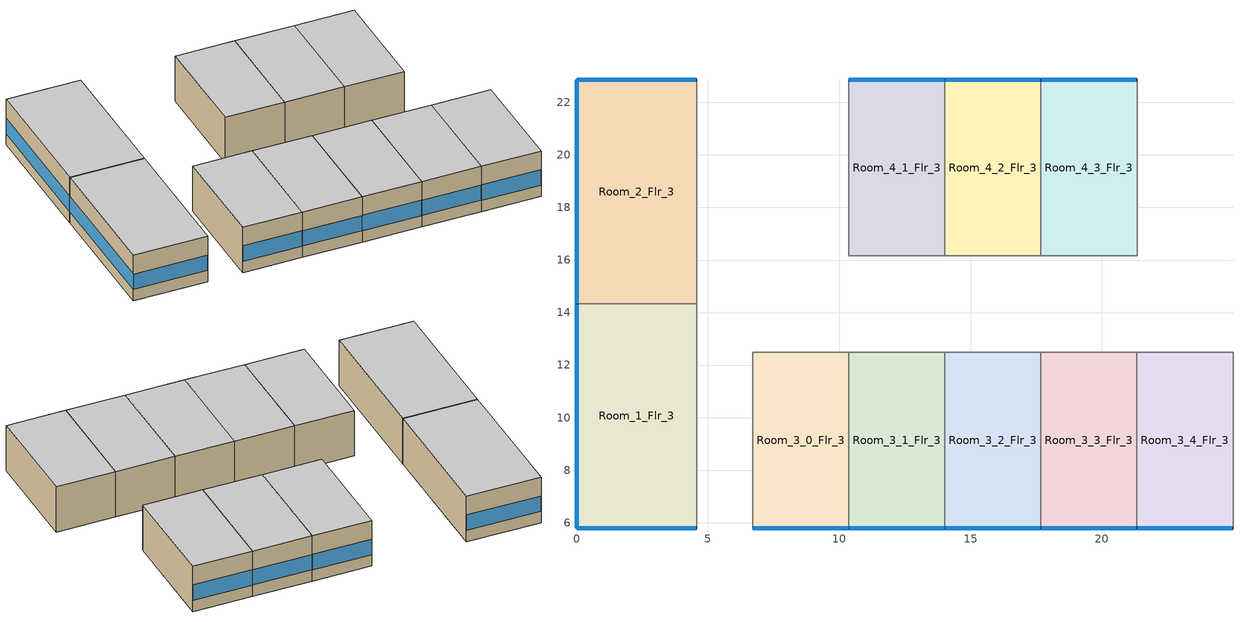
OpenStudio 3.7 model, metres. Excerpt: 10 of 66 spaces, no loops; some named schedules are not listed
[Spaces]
Room_1_Flr_3
 floor adiabatic (BTAP-Int-Wall): 4.57,14.33 4.57,5.79 0,5.79 0,14.33 z7.01
 wall outside: 0,14.33 0,5.79 4.57,5.79 z7.01:10.06
 wall to Corridor_Flr_3: 4.57,5.79 4.57,14.33 z7.01:10.06
 wall to Room_2_Flr_3: 4.57,14.33 0,14.33 z7.01:10.06
 window (BTAP-Ext-FixedWindow:U=0.220 SHGC=0.600): 0.03,5.79 4.55,5.79 z7.77:8.8; 0,14.3 0,5.82 z7.77:8.79
 ceiling adiabatic (BTAP-Int-Wall): 4.57,5.79 4.57,14.33 0,14.33 0,5.79 z10.06
Room_2_Flr_3
 floor adiabatic (BTAP-Int-Wall): 4.57,22.86 4.57,14.33 0,14.33 0,22.86 z7.01
 wall outside: 4.57,22.86 0,22.86 0,14.33 z7.01:10.06
 wall to Corridor_Flr_3: 4.57,14.33 4.57,22.86 z7.01:10.06
 window (BTAP-Ext-FixedWindow:U=0.220 SHGC=0.600): 4.55,22.86 0.03,22.86 z7.77:8.8; 0,22.83 0,14.35 z7.77:8.79
 ceiling adiabatic (BTAP-Int-Wall): 4.57,14.33 4.57,22.86 0,22.86 0,14.33 z10.06
Room_4_1_Flr_3
 floor adiabatic (BTAP-Int-Wall): 14.02,22.86 14.02,16.15 10.36,16.15 10.36,22.86 z7.01
 wall outside: 14.02,22.86 10.36,22.86 z7.01:10.06
 wall to Corridor_Flr_3: 10.36,22.86 10.36,16.15 14.02,16.15 z7.01:10.06
 wall to Room_4_2_Flr_3: 14.02,16.15 14.02,22.86 z7.01:10.06
 window (BTAP-Ext-FixedWindow:U=0.220 SHGC=0.600): 14,22.86 10.39,22.86 z7.77:8.8
 ceiling adiabatic (BTAP-Int-Wall): 14.02,16.15 14.02,22.86 10.36,22.86 10.36,16.15 z10.06
Room_3_0_Flr_3
 floor adiabatic (BTAP-Int-Wall): 10.36,12.5 10.36,5.79 6.71,5.79 6.71,12.5 z7.01
 wall outside: 6.71,5.79 10.36,5.79 z7.01:10.06
 wall to Corridor_Flr_3: 10.36,12.5 6.71,12.5 6.71,5.79 z7.01:10.06
 wall to Room_3_1_Flr_3: 10.36,5.79 10.36,12.5 z7.01:10.06
 window (BTAP-Ext-FixedWindow:U=0.220 SHGC=0.600): 6.73,5.79 10.34,5.79 z7.77:8.8
 ceiling adiabatic (BTAP-Int-Wall): 10.36,5.79 10.36,12.5 6.71,12.5 6.71,5.79 z10.06
Room_3_1_Flr_3
 floor adiabatic (BTAP-Int-Wall): 14.02,12.5 14.02,5.79 10.36,5.79 10.36,12.5 z7.01
 wall outside: 10.36,5.79 14.02,5.79 z7.01:10.06
 wall to Room_3_2_Flr_3: 14.02,5.79 14.02,12.5 z7.01:10.06
 wall to Corridor_Flr_3: 14.02,12.5 10.36,12.5 z7.01:10.06
 window (BTAP-Ext-FixedWindow:U=0.220 SHGC=0.600): 10.39,5.79 13.99,5.79 z7.77:8.8
 ceiling adiabatic (BTAP-Int-Wall): 14.02,5.79 14.02,12.5 10.36,12.5 10.36,5.79 z10.06
Room_3_2_Flr_3
 floor adiabatic (BTAP-Int-Wall): 17.68,12.5 17.68,5.79 14.02,5.79 14.02,12.5 z7.01
 wall outside: 14.02,5.79 17.68,5.79 z7.01:10.06
 wall to Corridor_Flr_3: 17.68,12.5 14.02,12.5 z7.01:10.06
 wall to Room_3_3_Flr_3: 17.68,5.79 17.68,12.5 z7.01:10.06
 window (BTAP-Ext-FixedWindow:U=0.220 SHGC=0.600): 14.05,5.79 17.65,5.79 z7.77:8.8
 ceiling adiabatic (BTAP-Int-Wall): 17.68,5.79 17.68,12.5 14.02,12.5 14.02,5.79 z10.06
Room_3_3_Flr_3
 floor adiabatic (BTAP-Int-Wall): 21.33,12.5 21.33,5.79 17.68,5.79 17.68,12.5 z7.01
 wall outside: 17.68,5.79 21.33,5.79 z7.01:10.06
 wall to Corridor_Flr_3: 21.33,12.5 17.68,12.5 z7.01:10.06
 wall to Room_3_4_Flr_3: 21.33,5.79 21.33,12.5 z7.01:10.06
 window (BTAP-Ext-FixedWindow:U=0.220 SHGC=0.600): 17.7,5.79 21.31,5.79 z7.77:8.8
 ceiling adiabatic (BTAP-Int-Wall): 21.33,5.79 21.33,12.5 17.68,12.5 17.68,5.79 z10.06
Room_3_4_Flr_3
 floor adiabatic (BTAP-Int-Wall): 24.99,12.5 24.99,5.79 21.33,5.79 21.33,12.5 z7.01
 wall outside: 21.33,5.79 24.99,5.79 z7.01:10.06
 wall to Room_3_5_Flr_3: 24.99,5.79 24.99,12.5 z7.01:10.06
 wall to Corridor_Flr_3: 24.99,12.5 21.33,12.5 z7.01:10.06
 window (BTAP-Ext-FixedWindow:U=0.220 SHGC=0.600): 21.36,5.79 24.97,5.79 z7.77:8.8
 ceiling adiabatic (BTAP-Int-Wall): 24.99,5.79 24.99,12.5 21.33,12.5 21.33,5.79 z10.06
Room_4_2_Flr_3
 floor adiabatic (BTAP-Int-Wall): 17.68,22.86 17.68,16.15 14.02,16.15 14.02,22.86 z7.01
 wall outside: 17.68,22.86 14.02,22.86 z7.01:10.06
 wall to Corridor_Flr_3: 14.02,16.15 17.68,16.15 z7.01:10.06
 wall to Room_4_3_Flr_3: 17.68,16.15 17.68,22.86 z7.01:10.06
 window (BTAP-Ext-FixedWindow:U=0.220 SHGC=0.600): 17.65,22.86 14.05,22.86 z7.77:8.8
 ceiling adiabatic (BTAP-Int-Wall): 17.68,16.15 17.68,22.86 14.02,22.86 14.02,16.15 z10.06
Room_4_3_Flr_3
 floor adiabatic (BTAP-Int-Wall): 21.34,22.86 21.34,16.15 17.68,16.15 17.68,22.86 z7.01
 wall outside: 21.34,22.86 17.68,22.86 z7.01:10.06
 wall to Corridor_Flr_3: 17.68,16.15 21.34,16.15 z7.01:10.06
 wall to Room_4_4_Flr_3: 21.34,16.15 21.34,22.86 z7.01:10.06
 window (BTAP-Ext-FixedWindow:U=0.220 SHGC=0.600): 21.31,22.86 17.7,22.86 z7.77:8.8
 ceiling adiabatic (BTAP-Int-Wall): 21.34,16.15 21.34,22.86 17.68,22.86 17.68,16.15 z10.06
[Site]
Calgary Intl AP_AB_CAN: Latitude {deg}=51.11; Longitude {deg}=-114.02; Time Zone {hr}=-7; Elevation {m}=1084.1; Terrain=City
[Building]
LargeHotel: North Axis {deg}=0; Default Construction Set=BTAP-Mass at hdd = 5000.0; Standards Number of Stories=7; Standards Number of Above Ground Stories=6; Standards Template=NECB2015; Standards Building Type=LargeHotel
[Site:WaterMainsTemperature]
Calculation Method=Correlation; Annual Average Outdoor Air Temperature {C}=4.69167; Maximum Difference In Monthly Average Outdoor Air Temperatures {deltaC}=24.6
[Site:GroundTemperature:BuildingSurface]
19.527, 19.502, 19.536, 19.598, 20.002, 21.64, 22.225, 22.375, 21.449, 20.121, 19.802, 19.633
[SizingPeriod:DesignDay] Barometric Pressure {Pa}=88961; Rain Indicator=No; Snow Indicator=No; Day of Month=21; Daylight Saving Time Indicator=No; Humidity Condition Type=Wetbulb; Dry-Bulb Temperature Range Modifier Type=DefaultMultipliers
Name | Maximum Dry-Bulb Temperature {C} | Daily Dry-Bulb Temperature Range {deltaC} | Wind Speed {m/s} | Wind Direction {deg} | Month | Day Type | Wetbulb or DewPoint at Maximum Dry-Bulb {C} | Solar Model Indicator | ASHRAE Clear Sky Optical Depth for Beam Irradiance | ASHRAE Clear Sky Optical Depth for Diffuse Irradiance | Sky Clearness
Calgary Intl AP Ann Clg .4% Condns DB=>MWB | 28.8 | 12.3 | 4.5 | 160 | 7 | SummerDesignDay | 16 | ASHRAETau | 0.34 | 2.419
Calgary Intl AP Ann Htg 99.6% Condns DB | -27.7 | 0 | 2.7 | 200 | 1 | WinterDesignDay | -27.7 | ASHRAEClearSky |  |  | 0
[Material:NoMass] Roughness=Smooth; Thermal Absorptance=0.9; Solar Absorptance=0.7
Name | Thermal Resistance {m2-K/W} | Visible Absorptance
Typical Carpet Pad; Typical Carpet Pad 1 | 0.21648 | 0.8
Typical Insulation 1 | 5.91238 | 0.7
Typical Insulation 2 | 4.49096 | 0.7
Typical Insulation 3 | 6.17282 | 0.7
Typical Carpet Pad 2 | 1.25503 | 0.8
Typical Carpet Pad 3; Typical Carpet Pad 4 | 3.45515 | 0.8
Typical Insulation 4 | 0.454528 | 0.7
Typical Insulation 5 | 0.454545 | 0.7
[Material]
Name | Roughness | Thickness {m} | Conductivity {W/m-K} | Density {kg/m3} | Specific Heat {J/kg-K} | Thermal Absorptance | Solar Absorptance | Visible Absorptance
G05 25mm wood | MediumSmooth | 0.0254 | 0.15 | 608 | 1630 | 0.9 | 0.5 | 0.5
100mm Normalweight concrete floor 1 | MediumSmooth | 0.1016 | 2.31 | 2322 | 832
G01 13mm gypsum board 1 | Smooth | 0.0127 | 0.16 | 800 | 1090 | 0.9 | 0.7 | 0.5
4 in. Normalweight Concrete Floor 1 | MediumRough | 0.1016 | 2.31 | 2322 | 832 | 0.9 | 0.7 | 0.7
1IN Stucco 1 | Smooth | 0.0253 | 0.6918 | 1858 | 837 | 0.9 | 0.7 | 0.92
8IN CONCRETE HW RefBldg 1 | Rough | 0.2032 | 1.311 | 2240 | 836.8 | 0.9 | 0.7 | 0.7
1/2IN Gypsum 1 | Smooth | 0.0127 | 0.16 | 784.9 | 830 | 0.9 | 0.4 | 0.4
Metal Roof Surface 1; F08 Metal surface 1 | Smooth | 0.0008 | 45.28 | 7824 | 500 | 0.9 | 0.7 | 0.7
6 in. Normalweight Concrete Floor 1; 6 in. Normalweight Concrete Floor 2; 6 in. Normalweight Concrete Floor 3 | MediumRough | 0.1524 | 2.31 | 2322 | 832 | 0.9 | 0.7 | 0.7
[Construction]
BTAP-Int-Partition; BTAP-Int-Door: G05 25mm wood
BTAP-Int-Floor: 100mm Normalweight concrete floor 1, Typical Carpet Pad
BTAP-Int-Wall: G01 13mm gypsum board 1, G01 13mm gypsum board 1
BTAP-Int-Ceiling: Typical Carpet Pad, 100mm Normalweight concrete floor 1
BTAP-Int-Window: SimpleGlazing
BTAP-Ext-Floor-Mass:U-0.162: Typical Insulation 1, 4 in. Normalweight Concrete Floor 1, Typical Carpet Pad 1
BTAP-Ext-Wall-Mass:U-0.21: 1IN Stucco 1, 8IN CONCRETE HW RefBldg 1, Typical Insulation 2, 1/2IN Gypsum 1
BTAP-Ext-Roof-Metal:U-0.162: Metal Roof Surface 1, Typical Insulation 3
BTAP-Grnd-Floor-Mass:U-0.757: 6 in. Normalweight Concrete Floor 1, Typical Carpet Pad 2
BTAP-Grnd-Wall-Mass:U-0.284: 6 in. Normalweight Concrete Floor 2, Typical Carpet Pad 3
BTAP-Grnd-Roof-Mass:U-0.284: 6 in. Normalweight Concrete Floor 3, Typical Carpet Pad 4
BTAP-Ext-FixedWindow:U=0.220 SHGC=0.600; BTAP-Ext-GlassDoors:U=0.220 SHGC=0.600; BTAP-Ext-Skylights:U=0.220 SHGC=0.600; BTAP-Ext-DaylightDomes:U=0.220 SHGC=0.600; BTAP-Ext-DaylightDiffuser:U=0.220 SHGC=0.600: SimpleGlazing:U=0.220 SHGC=0.600
BTAP-Ext-Door:U-2.2: F08 Metal surface 1, Typical Insulation 4
BTAP-Ext-OverHeadDoor:U-2.2: Typical Insulation 5
[DefaultConstructionSet]
BTAP-Mass at hdd = 5000.0: Default Exterior Surface Constructions=BTAP-Mass at hdd = 5000.0; Default Interior Surface Constructions=Default Surface Constructions 2; Default Ground Contact Surface Constructions=BTAP-Mass at hdd = 5000.0 1; Default Exterior SubSurface Constructions=BTAP-Mass at hdd = 5000.0; Default Interior SubSurface Constructions=Default Sub Surface Constructions 2; Interior Partition Construction=BTAP-Int-Partition
[DefaultSurfaceConstructions]
Name | Floor Construction | Wall Construction | Roof Ceiling Construction
Default Surface Constructions 2 | BTAP-Int-Floor | BTAP-Int-Wall | BTAP-Int-Ceiling
BTAP-Mass at hdd = 5000.0 | BTAP-Ext-Floor-Mass:U-0.162 | BTAP-Ext-Wall-Mass:U-0.21 | BTAP-Ext-Roof-Metal:U-0.162
BTAP-Mass at hdd = 5000.0 1 | BTAP-Grnd-Floor-Mass:U-0.757 | BTAP-Grnd-Wall-Mass:U-0.284 | BTAP-Grnd-Roof-Mass:U-0.284
[DefaultSubSurfaceConstructions]
Name | Fixed Window Construction | Operable Window Construction | Door Construction | Glass Door Construction | Overhead Door Construction | Skylight Construction | Tubular Daylight Dome Construction | Tubular Daylight Diffuser Construction
Default Sub Surface Constructions 2 | BTAP-Int-Window | BTAP-Int-Window | BTAP-Int-Door
BTAP-Mass at hdd = 5000.0 | BTAP-Ext-FixedWindow:U=0.220 SHGC=0.600 | BTAP-Ext-FixedWindow:U=0.220 SHGC=0.600 | BTAP-Ext-Door:U-2.2 | BTAP-Ext-GlassDoors:U=0.220 SHGC=0.600 | BTAP-Ext-OverHeadDoor:U-2.2 | BTAP-Ext-Skylights:U=0.220 SHGC=0.600 | BTAP-Ext-DaylightDomes:U=0.220 SHGC=0.600 | BTAP-Ext-DaylightDiffuser:U=0.220 SHGC=0.600
[WindowMaterial:SimpleGlazingSystem] U-Factor {W/m2-K}=2.2; Solar Heat Gain Coefficient=0.6; Visible Transmittance=0.21
SimpleGlazing; SimpleGlazing:U=0.220 SHGC=0.600
[Space] Space Type=Space Function Guest room; Building Story=Building Story 3; Volume {m3}=Autocalculate
Name | Thermal Zone | Part of Total Floor Area
Room_1_Flr_3 | DU_BT=Space Function_ST=Guest room_FL=Building Story 3_SCHF 12 | Yes
Room_4_1_Flr_3 | DU_BT=Space Function_ST=Guest room_FL=Building Story 3_SCHF 34 | Yes
Room_2_Flr_3 | DU_BT=Space Function_ST=Guest room_FL=Building Story 3_SCHF 3 | Yes
Room_3_0_Flr_3 | DU_BT=Space Function_ST=Guest room_FL=Building Story 3_SCHF 2 | Yes
Room_3_1_Flr_3 | DU_BT=Space Function_ST=Guest room_FL=Building Story 3_SCHF 28
Room_3_2_Flr_3 | DU_BT=Space Function_ST=Guest room_FL=Building Story 3_SCHF 9
Room_3_3_Flr_3 | DU_BT=Space Function_ST=Guest room_FL=Building Story 3_SCHF 36
Room_3_4_Flr_3 | DU_BT=Space Function_ST=Guest room_FL=Building Story 3_SCHF 10
Room_4_2_Flr_3 | DU_BT=Space Function_ST=Guest room_FL=Building Story 3_SCHF 21
Room_4_3_Flr_3 | DU_BT=Space Function_ST=Guest room_FL=Building Story 3_SCHF 22
[BuildingStory]
Building Story 3: Nominal Z Coordinate {m}=7.008
[SpaceType]
Space Function Guest room: Default Schedule Set=Space Function Guest room Schedule Set; Design Specification Outdoor Air Object=Space Function Guest room Ventilation; Standards Building Type=Space Function; Standards Space Type=Guest room
[People:Definition]
Space Function Guest room People Definition: Number of People Calculation Method=People/Area; People per Space Floor Area {person/m2}=0.0400145; Fraction Radiant=0.3
[People]
Space Function Guest room People: People Definition=Space Function Guest room People Definition; Space or SpaceType=Space Function Guest room; Work Efficiency Schedule=Work Efficiency Schedule; Clothing Insulation Schedule=Clothing Schedule; Air Velocity Schedule=Air Velocity Schedule; Multiplier=1
[Lights:Definition]
Space Function Guest room Lights Definition: Design Level Calculation Method=Watts/Area; Watts per Space Floor Area {W/m2}=5.10185; Fraction Radiant=0.5; Fraction Visible=0.2
[Lights]
Space Function Guest room Lights: Lights Definition=Space Function Guest room Lights Definition; Space or SpaceType=Space Function Guest room; Fraction Replaceable=1
[DesignSpecification:OutdoorAir]
Space Function Guest room Ventilation: Outdoor Air Method=Sum; Outdoor Air Flow per Floor Area {m3/s-m2}=0.00046228
[DefaultScheduleSet]
Space Function Guest room Schedule Set: Number of People Schedule=NECB-F-Occupancy; People Activity Level Schedule=NECB-Activity; Lighting Schedule=NECB-F-Lighting; Electric Equipment Schedule=NECB-F-Electric-Equipment
[ThermostatSetpoint:DualSetpoint] Heating Setpoint Temperature Schedule=NECB-F-Thermostat Setpoint-Heating; Cooling Setpoint Temperature Schedule=NECB-F-Thermostat Setpoint-Cooling
Space Function Guest room Thermostat 114; Space Function Guest room Thermostat 115; Space Function Guest room Thermostat 122; Space Function Guest room Thermostat 123; Space Function Guest room Thermostat 125; Space Function Guest room Thermostat 136; Space Function Guest room Thermostat 137; Space Function Guest room Thermostat 143; Space Function Guest room Thermostat 151; Space Function Guest room Thermostat 153
[ElectricEquipment:Definition]
Space Function Guest room Elec Equip Definition: Design Level Calculation Method=Watts/Area; Watts per Space Floor Area {W/m2}=2.50091; Fraction Radiant=0.5
[ElectricEquipment]
Space Function Guest room Elec Equip: Electric Equipment Definition=Space Function Guest room Elec Equip Definition; Space or SpaceType=Space Function Guest room
[SpaceInfiltration:DesignFlowRate] Schedule=Always On Discrete; Design Flow Rate Calculation Method=Flow/ExteriorArea; Flow per Exterior Surface Area {m3/s-m2}=0.00025; Constant Term Coefficient=0; Temperature Term Coefficient=0; Velocity Term Coefficient=0.224; Velocity Squared Term Coefficient=0
Name | Space or SpaceType
Room_1_Flr_3 Infiltration | Room_1_Flr_3
Room_2_Flr_3 Infiltration | Room_2_Flr_3
Room_3_0_Flr_3 Infiltration | Room_3_0_Flr_3
Room_3_1_Flr_3 Infiltration | Room_3_1_Flr_3
Room_3_2_Flr_3 Infiltration | Room_3_2_Flr_3
Room_3_3_Flr_3 Infiltration | Room_3_3_Flr_3
Room_3_4_Flr_3 Infiltration | Room_3_4_Flr_3
Room_4_1_Flr_3 Infiltration | Room_4_1_Flr_3
Room_4_2_Flr_3 Infiltration | Room_4_2_Flr_3
Room_4_3_Flr_3 Infiltration | Room_4_3_Flr_3
[ThermalZone] Multiplier=4; Use Ideal Air Loads=No
Name | Thermostat
DU_BT=Space Function_ST=Guest room_FL=Building Story 3_SCHF 2 | Space Function Guest room Thermostat 114
DU_BT=Space Function_ST=Guest room_FL=Building Story 3_SCHF 3 | Space Function Guest room Thermostat 115
DU_BT=Space Function_ST=Guest room_FL=Building Story 3_SCHF 9 | Space Function Guest room Thermostat 122
DU_BT=Space Function_ST=Guest room_FL=Building Story 3_SCHF 10 | Space Function Guest room Thermostat 123
DU_BT=Space Function_ST=Guest room_FL=Building Story 3_SCHF 12 | Space Function Guest room Thermostat 125
DU_BT=Space Function_ST=Guest room_FL=Building Story 3_SCHF 21 | Space Function Guest room Thermostat 136
DU_BT=Space Function_ST=Guest room_FL=Building Story 3_SCHF 22 | Space Function Guest room Thermostat 137
DU_BT=Space Function_ST=Guest room_FL=Building Story 3_SCHF 28 | Space Function Guest room Thermostat 143
DU_BT=Space Function_ST=Guest room_FL=Building Story 3_SCHF 34 | Space Function Guest room Thermostat 151
DU_BT=Space Function_ST=Guest room_FL=Building Story 3_SCHF 36 | Space Function Guest room Thermostat 153
[Foundation:Kiva]
Bldg Kiva Foundation: Wall Height Above Grade {m}=0; Wall Depth Below Slab {m}=0
[Foundation:Kiva:Settings]

[AvailabilityManager:NightCycle] Applicability Schedule=Always On Discrete; Control Type=CycleOnAny; Thermostat Tolerance {deltaC}=1; Cycling Run Time {s}=3600
Availability Manager Night Cycle 1; Availability Manager Night Cycle 2; Availability Manager Night Cycle 3; Availability Manager Night Cycle 4; Availability Manager Night Cycle 5; Availability Manager Night Cycle 6; Availability Manager Night Cycle 7
[EnergyManagementSystem:Sensor] Output Variable or Output Meter Index Key=Environment; Output Variable or Output Meter=Site Outdoor Air Drybulb Temperature
OAT; OAT_1
[EnergyManagementSystem:Actuator] Actuated Component Type=Schedule:Year; Actuated Component Control Type=Schedule Value
Name | Actuated Component
sys1mixedshrnonescashpshashpssfcvzhbezcnonesrfnoneHtgSch0 | NECB-F-Thermostat Setpoint-Heating
sys1mixedshrnonescashpshashpssfcvzhbezcnonesrfnoneClgSch0 | NECB-F-Thermostat Setpoint-Cooling
sys6mixedshrnoneshashpscashpssfcvzhbezcnonesrfcvHtgSch0 | NECB-C-Thermostat Setpoint-Heating
sys6mixedshrnoneshashpscashpssfcvzhbezcnonesrfcvClgSch0 | NECB-C-Thermostat Setpoint-Cooling
sys6mixedshrnoneshashpscashpssfcvzhbezcnonesrfcvHtgSch1 | NECB-H-Thermostat Setpoint-Heating
sys6mixedshrnoneshashpscashpssfcvzhbezcnonesrfcvClgSch1 | NECB-H-Thermostat Setpoint-Cooling
[EnergyManagementSystem:Program]
sys1mixedshrnonescashpshashpssfcvzhbezcnonesrfnoneOptimumStartProg0: IF DaylightSavings==0 && DayOfWeek>1 && Hour==5 && OAT<23.9 && OAT>1.7; SET sys1mixedshrnonescashpshashpssfcvzhbezcnonesrfnoneClgSch0 = 29.4; SET sys1mixedshrnonescashpshashpssfcvzhbezcnonesrfnoneHtgSch0 = 15.6; ELSEIF DaylightSavings==0 && DayOfWeek==1 && Hour==7 && OAT<23.9 && OAT>1.7; SET sys1mixedshrnonescashpshashpssfcvzhbezcnonesrfnoneClgSch0 = 29.4; SET sys1mixedshrnonescashpshashpssfcvzhbezcnonesrfnoneHtgSch0 = 15.6; ELSEIF DaylightSavings==1 && DayOfWeek>1 && Hour==4 && OAT<23.9 && OAT>1.7; SET sys1mixedshrnonescashpshashpssfcvzhbezcnonesrfnoneClgSch0 = 29.4; SET sys1mixedshrnonescashpshashpssfcvzhbezcnonesrfnoneHtgSch0 = 15.6; ELSEIF DaylightSavings==1 && DayOfWeek==1 && Hour==6 && OAT<23.9 && OAT>1.7; SET sys1mixedshrnonescashpshashpssfcvzhbezcnonesrfnoneClgSch0 = 29.4; SET sys1mixedshrnonescashpshashpssfcvzhbezcnonesrfnoneHtgSch0 = 15.6; ELSE; SET sys1mixedshrnonescashpshashpssfcvzhbezcnonesrfnoneClgSch0 = NULL; SET sys1mixedshrnonescashpshashpssfcvzhbezcnonesrfnoneHtgSch0 = NULL; ENDIF
sys6mixedshrnoneshashpscashpssfcvzhbezcnonesrfcvOptimumStartProg0: IF DaylightSavings==0 && DayOfWeek>1 && Hour==5 && OAT_1<23.9 && OAT_1>1.7; SET sys6mixedshrnoneshashpscashpssfcvzhbezcnonesrfcvClgSch0 = 29.4; SET sys6mixedshrnoneshashpscashpssfcvzhbezcnonesrfcvHtgSch0 = 15.6; ELSEIF DaylightSavings==0 && DayOfWeek==1 && Hour==7 && OAT_1<23.9 && OAT_1>1.7; SET sys6mixedshrnoneshashpscashpssfcvzhbezcnonesrfcvClgSch0 = 29.4; SET sys6mixedshrnoneshashpscashpssfcvzhbezcnonesrfcvHtgSch0 = 15.6; ELSEIF DaylightSavings==1 && DayOfWeek>1 && Hour==4 && OAT_1<23.9 && OAT_1>1.7; SET sys6mixedshrnoneshashpscashpssfcvzhbezcnonesrfcvClgSch0 = 29.4; SET sys6mixedshrnoneshashpscashpssfcvzhbezcnonesrfcvHtgSch0 = 15.6; ELSEIF DaylightSavings==1 && DayOfWeek==1 && Hour==6 && OAT_1<23.9 && OAT_1>1.7; SET sys6mixedshrnoneshashpscashpssfcvzhbezcnonesrfcvClgSch0 = 29.4; SET sys6mixedshrnoneshashpscashpssfcvzhbezcnonesrfcvHtgSch0 = 15.6; ELSE; SET sys6mixedshrnoneshashpscashpssfcvzhbezcnonesrfcvClgSch0 = NULL; SET sys6mixedshrnoneshashpscashpssfcvzhbezcnonesrfcvHtgSch0 = NULL; ENDIF
sys6mixedshrnoneshashpscashpssfcvzhbezcnonesrfcvOptimumStartProg1: IF DaylightSavings==0 && DayOfWeek>1 && Hour==5 && OAT_1<23.9 && OAT_1>1.7; SET sys6mixedshrnoneshashpscashpssfcvzhbezcnonesrfcvClgSch1 = 29.4; SET sys6mixedshrnoneshashpscashpssfcvzhbezcnonesrfcvHtgSch1 = 15.6; ELSEIF DaylightSavings==0 && DayOfWeek==1 && Hour==7 && OAT_1<23.9 && OAT_1>1.7; SET sys6mixedshrnoneshashpscashpssfcvzhbezcnonesrfcvClgSch1 = 29.4; SET sys6mixedshrnoneshashpscashpssfcvzhbezcnonesrfcvHtgSch1 = 15.6; ELSEIF DaylightSavings==1 && DayOfWeek>1 && Hour==4 && OAT_1<23.9 && OAT_1>1.7; SET sys6mixedshrnoneshashpscashpssfcvzhbezcnonesrfcvClgSch1 = 29.4; SET sys6mixedshrnoneshashpscashpssfcvzhbezcnonesrfcvHtgSch1 = 15.6; ELSEIF DaylightSavings==1 && DayOfWeek==1 && Hour==6 && OAT_1<23.9 && OAT_1>1.7; SET sys6mixedshrnoneshashpscashpssfcvzhbezcnonesrfcvClgSch1 = 29.4; SET sys6mixedshrnoneshashpscashpssfcvzhbezcnonesrfcvHtgSch1 = 15.6; ELSE; SET sys6mixedshrnoneshashpscashpssfcvzhbezcnonesrfcvClgSch1 = NULL; SET sys6mixedshrnoneshashpscashpssfcvzhbezcnonesrfcvHtgSch1 = NULL; ENDIF
[EnergyManagementSystem:ProgramCallingManager]
sys1mixedshrnonescashpshashpssfcvzhbezcnonesrfnoneOptimumStartCallingManager0: BeginTimestepBeforePredictor; sys1mixedshrnonescashpshashpssfcvzhbezcnonesrfnoneOptimumStartProg0
sys6mixedshrnoneshashpscashpssfcvzhbezcnonesrfcvOptimumStartCallingManager0: BeginTimestepBeforePredictor; sys6mixedshrnoneshashpscashpssfcvzhbezcnonesrfcvOptimumStartProg0
sys6mixedshrnoneshashpscashpssfcvzhbezcnonesrfcvOptimumStartCallingManager1: BeginTimestepBeforePredictor; sys6mixedshrnoneshashpscashpssfcvzhbezcnonesrfcvOptimumStartProg1
[Schedule:Ruleset]
Clothing Schedule: Default Day Schedule=Clothing Schedule Default Winter Clothes
Air Velocity Schedule: Default Day Schedule=Air Velocity Schedule Default
Work Efficiency Schedule: Default Day Schedule=Work Efficiency Schedule Default
NECB-Activity: Default Day Schedule=NECB-Activity Default; Summer Design Day Schedule=NECB-Activity Summer Design Day; Winter Design Day Schedule=NECB-Activity Winter Design Day
NECB-F-Occupancy: Default Day Schedule=NECB-F-Occupancy Default
NECB-F-Lighting: Default Day Schedule=NECB-F-Lighting Default
NECB-F-Electric-Equipment: Default Day Schedule=NECB-F-Electric-Equipment Default
NECB-F-Thermostat Setpoint-Heating: Default Day Schedule=NECB-F-Thermostat Setpoint-Heating Default
NECB-F-Thermostat Setpoint-Cooling: Default Day Schedule=NECB-F-Thermostat Setpoint-Cooling Default
NECB-C-Thermostat Setpoint-Heating: Default Day Schedule=NECB-C-Thermostat Setpoint-Heating Default
NECB-C-Thermostat Setpoint-Cooling: Default Day Schedule=NECB-C-Thermostat Setpoint-Cooling Default
NECB-H-Thermostat Setpoint-Heating: Default Day Schedule=NECB-H-Thermostat Setpoint-Heating Default
NECB-H-Thermostat Setpoint-Cooling: Default Day Schedule=NECB-H-Thermostat Setpoint-Cooling Default
[Schedule:Day]
NECB-F-Thermostat Setpoint-Heating Default: 1, 0, 22, 7, 0, 18, 8, 0, 20, 24, 0, 22
[Schedule:Rule] Schedule Ruleset=NECB-F-Thermostat Setpoint-Heating; Date Specification Type=DateRange; Start Month=1; Start Day=1; End Month=12; End Day=31
Name | Rule Order | Day Schedule | Apply Monday | Apply Tuesday | Apply Wednesday | Apply Thursday | Apply Friday | Apply Saturday | Apply Sunday
Schedule Rule 44 | 2 | NECB-F-Thermostat Setpoint-Heating Default|Wkdy Day | Yes | Yes | Yes | Yes | Yes
Schedule Rule 45 | 1 | NECB-F-Thermostat Setpoint-Heating Sat Day |  |  |  |  |  | Yes
Schedule Rule 46 | 0 | NECB-F-Thermostat Setpoint-Heating Sun|Hol Day |  |  |  |  |  |  | Yes
[Schedule:Constant]
Always On Discrete: Value=1
